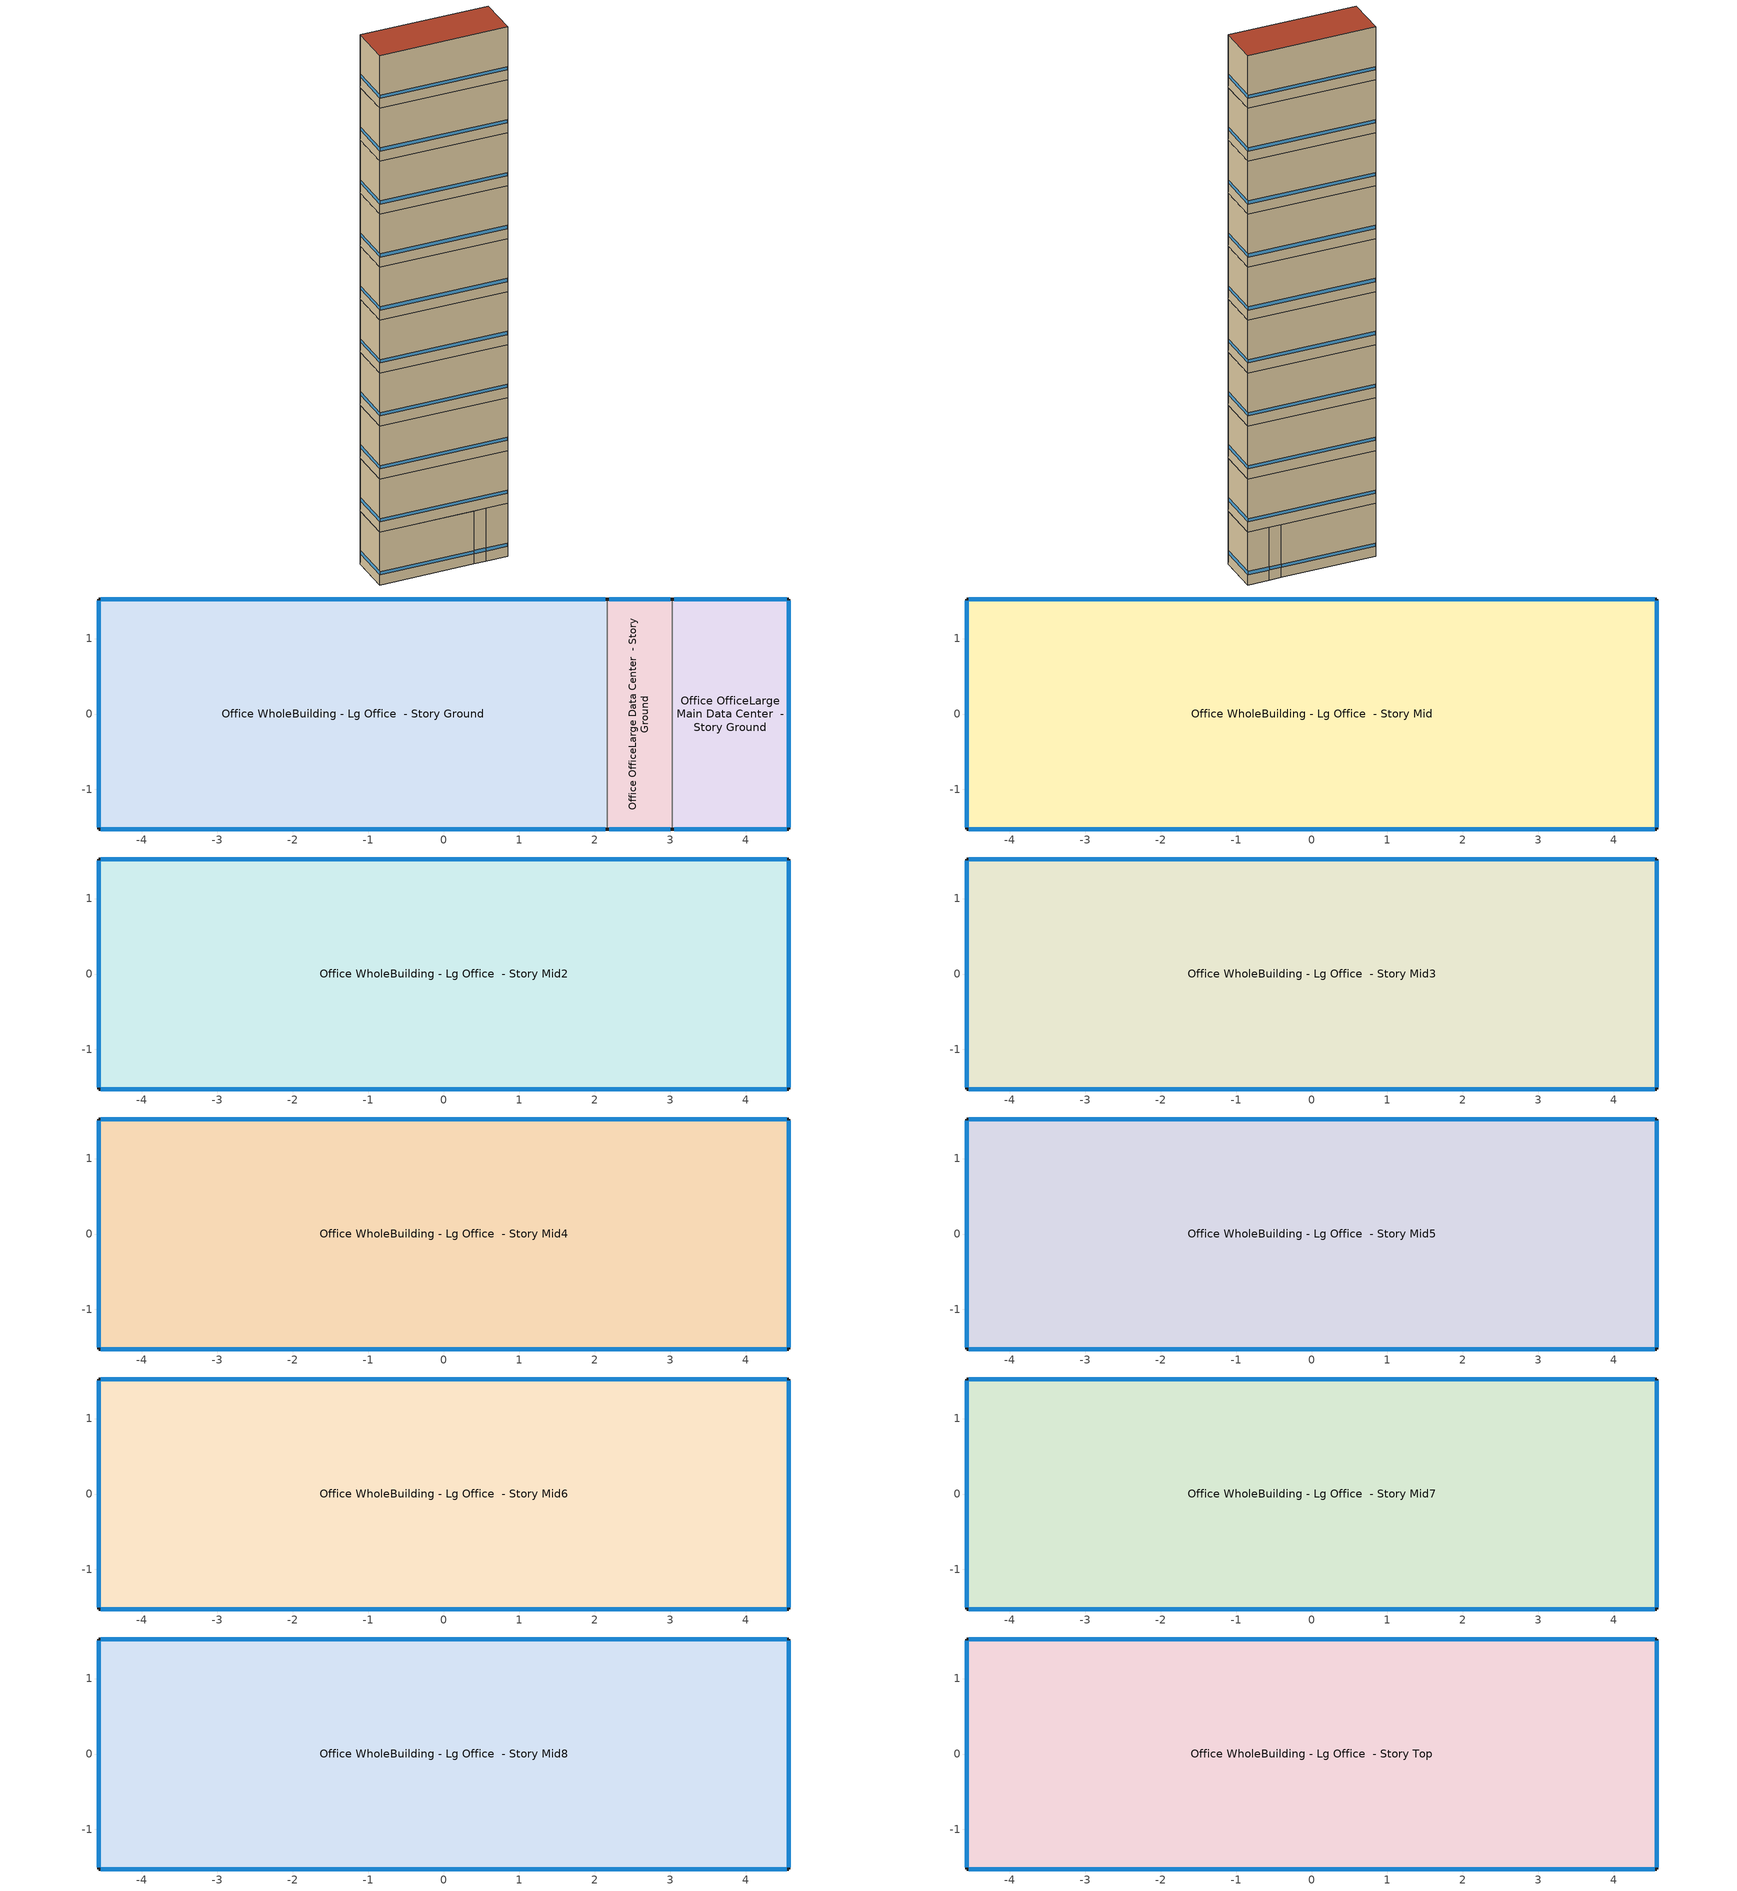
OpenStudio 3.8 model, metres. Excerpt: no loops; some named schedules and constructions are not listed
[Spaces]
Office WholeBuilding - Lg Office  - Story Ground
 floor ground (Foundation F 126 Perim 1653 Area 2054): -4.57,-1.52 -4.57,1.52 2.17,1.52 2.17,-1.52 z0
 wall outside: 2.17,1.52 -4.57,1.52 -4.57,-1.52 2.17,-1.52 z0:3.96
 wall to Office OfficeLarge Data Center  - Story Ground: 2.17,-1.52 2.17,1.52 z0:3.96
 window (Window U-0.91 SHGC 0.68): 2.14,1.52 -4.55,1.52 / -4.55,-1.52 2.14,-1.52 / -4.57,1.5 -4.57,-1.5 z0.76:1
 ceiling adiabatic (Typical Interior Ceiling): 2.17,-1.52 2.17,1.52 -4.57,1.52 -4.57,-1.52 z3.96
Office OfficeLarge Data Center  - Story Ground
 floor ground (Foundation F 126 Perim 172 Area 262): 2.17,-1.52 2.17,1.52 3.03,1.52 3.03,-1.52 z0
 wall outside: 3.03,1.52 2.17,1.52 / 2.17,-1.52 3.03,-1.52 z0:3.96
 wall to Office OfficeLarge Main Data Center  - Story Ground: 3.03,-1.52 3.03,1.52 z0:3.96
 window (Window U-0.91 SHGC 0.68): 3,1.52 2.19,1.52 / 2.19,-1.52 3,-1.52 z0.76:1.01
 ceiling adiabatic (Typical Interior Ceiling): 3.03,-1.52 3.03,1.52 2.17,1.52 2.17,-1.52 z3.96
Office OfficeLarge Main Data Center  - Story Ground
 floor ground (Foundation F 126 Perim 614 Area 471): 3.03,-1.52 3.03,1.52 4.57,1.52 4.57,-1.52 z0
 wall outside: 3.03,-1.52 4.57,-1.52 4.57,1.52 3.03,1.52 z0:3.96
 window (Window U-0.91 SHGC 0.68): 4.55,1.52 3.05,1.52 / 3.05,-1.52 4.55,-1.52 z0.76:1.01; 4.57,-1.5 4.57,1.5 z0.76:1
 ceiling adiabatic (Typical Interior Ceiling): 4.57,-1.52 4.57,1.52 3.03,1.52 3.03,-1.52 z3.96
Office WholeBuilding - Lg Office  - Story Mid
 floor adiabatic (Typical Interior Floor): -4.57,-1.52 -4.57,1.52 4.57,1.52 4.57,-1.52 z3.96
 wall outside: -4.57,1.52 -4.57,-1.52 4.57,-1.52 4.57,1.52 -4.57,1.52 z3.96:7.92
 window (Window U-0.91 SHGC 0.68): -4.57,1.5 -4.57,-1.5 / 4.57,-1.5 4.57,1.5 z4.72:4.97; 4.55,1.52 -4.55,1.52 / -4.55,-1.52 4.55,-1.52 z4.72:4.96
 ceiling adiabatic (Typical Interior Ceiling): 4.57,-1.52 4.57,1.52 -4.57,1.52 -4.57,-1.52 z7.92
Office WholeBuilding - Lg Office  - Story Mid2
 floor adiabatic (Typical Interior Floor): -4.57,-1.52 -4.57,1.52 4.57,1.52 4.57,-1.52 z7.92
 wall outside: -4.57,1.52 -4.57,-1.52 4.57,-1.52 4.57,1.52 -4.57,1.52 z7.92:11.89
 window (Window U-0.91 SHGC 0.68): -4.57,1.5 -4.57,-1.5 / 4.55,1.52 -4.55,1.52 / -4.55,-1.52 4.55,-1.52 / 4.57,-1.5 4.57,1.5 z8.69:8.93
 ceiling adiabatic (Typical Interior Ceiling): 4.57,-1.52 4.57,1.52 -4.57,1.52 -4.57,-1.52 z11.89
Office WholeBuilding - Lg Office  - Story Mid3
 floor adiabatic (Typical Interior Floor): -4.57,-1.52 -4.57,1.52 4.57,1.52 4.57,-1.52 z11.89
 wall outside: -4.57,1.52 -4.57,-1.52 4.57,-1.52 4.57,1.52 -4.57,1.52 z11.89:15.85
 window (Window U-0.91 SHGC 0.68): -4.57,1.5 -4.57,-1.5 / 4.55,1.52 -4.55,1.52 / -4.55,-1.52 4.55,-1.52 / 4.57,-1.5 4.57,1.5 z12.65:12.89
 ceiling adiabatic (Typical Interior Ceiling): 4.57,-1.52 4.57,1.52 -4.57,1.52 -4.57,-1.52 z15.85
Office WholeBuilding - Lg Office  - Story Mid4
 floor adiabatic (Typical Interior Floor): -4.57,-1.52 -4.57,1.52 4.57,1.52 4.57,-1.52 z15.85
 wall outside: -4.57,1.52 -4.57,-1.52 4.57,-1.52 4.57,1.52 -4.57,1.52 z15.85:19.81
 window (Window U-0.91 SHGC 0.68): -4.57,1.5 -4.57,-1.5 / 4.55,1.52 -4.55,1.52 / -4.55,-1.52 4.55,-1.52 / 4.57,-1.5 4.57,1.5 z16.61:16.85
 ceiling adiabatic (Typical Interior Ceiling): 4.57,-1.52 4.57,1.52 -4.57,1.52 -4.57,-1.52 z19.81
Office WholeBuilding - Lg Office  - Story Mid5
 floor adiabatic (Typical Interior Floor): -4.57,-1.52 -4.57,1.52 4.57,1.52 4.57,-1.52 z19.81
 wall outside: -4.57,1.52 -4.57,-1.52 4.57,-1.52 4.57,1.52 -4.57,1.52 z19.81:23.77
 window (Window U-0.91 SHGC 0.68): -4.57,1.5 -4.57,-1.5 / 4.57,-1.5 4.57,1.5 z20.57:20.82; 4.55,1.52 -4.55,1.52 / -4.55,-1.52 4.55,-1.52 z20.57:20.81
 ceiling adiabatic (Typical Interior Ceiling): 4.57,-1.52 4.57,1.52 -4.57,1.52 -4.57,-1.52 z23.77
Office WholeBuilding - Lg Office  - Story Mid6
 floor adiabatic (Typical Interior Floor): -4.57,-1.52 -4.57,1.52 4.57,1.52 4.57,-1.52 z23.77
 wall outside: -4.57,1.52 -4.57,-1.52 4.57,-1.52 4.57,1.52 -4.57,1.52 z23.77:27.74
 window (Window U-0.91 SHGC 0.68): -4.57,1.5 -4.57,-1.5 / 4.55,1.52 -4.55,1.52 / -4.55,-1.52 4.55,-1.52 / 4.57,-1.5 4.57,1.5 z24.54:24.78
 ceiling adiabatic (Typical Interior Ceiling): 4.57,-1.52 4.57,1.52 -4.57,1.52 -4.57,-1.52 z27.74
Office WholeBuilding - Lg Office  - Story Mid7
 floor adiabatic (Typical Interior Floor): -4.57,-1.52 -4.57,1.52 4.57,1.52 4.57,-1.52 z27.74
 wall outside: -4.57,1.52 -4.57,-1.52 4.57,-1.52 4.57,1.52 -4.57,1.52 z27.74:31.7
 window (Window U-0.91 SHGC 0.68): -4.57,1.5 -4.57,-1.5 / 4.55,1.52 -4.55,1.52 / -4.55,-1.52 4.55,-1.52 / 4.57,-1.5 4.57,1.5 z28.5:28.74
 ceiling adiabatic (Typical Interior Ceiling): 4.57,-1.52 4.57,1.52 -4.57,1.52 -4.57,-1.52 z31.7
Office WholeBuilding - Lg Office  - Story Mid8
 floor adiabatic (Typical Interior Floor): -4.57,-1.52 -4.57,1.52 4.57,1.52 4.57,-1.52 z31.7
 wall outside: -4.57,1.52 -4.57,-1.52 4.57,-1.52 4.57,1.52 -4.57,1.52 z31.7:35.66
 window (Window U-0.91 SHGC 0.68): -4.57,1.5 -4.57,-1.5 / 4.55,1.52 -4.55,1.52 / -4.55,-1.52 4.55,-1.52 / 4.57,-1.5 4.57,1.5 z32.46:32.7
 ceiling adiabatic (Typical Interior Ceiling): 4.57,-1.52 4.57,1.52 -4.57,1.52 -4.57,-1.52 z35.66
Office WholeBuilding - Lg Office  - Story Top
 floor adiabatic (Typical Interior Floor): -4.57,-1.52 -4.57,1.52 4.57,1.52 4.57,-1.52 z35.66
 wall outside: -4.57,1.52 -4.57,-1.52 4.57,-1.52 4.57,1.52 -4.57,1.52 z35.66:39.62
 window (Window U-0.91 SHGC 0.68): -4.57,1.5 -4.57,-1.5 / 4.57,-1.5 4.57,1.5 z36.42:36.67; 4.55,1.52 -4.55,1.52 / -4.55,-1.52 4.55,-1.52 z36.42:36.66
 roof outside: 4.57,-1.52 4.57,1.52 -4.57,1.52 -4.57,-1.52 z39.62
[Schedule:Day]
OfficeLarge BLDG_LIGHT_SCH Default: Average, 7, 15, 0.05, 24, 0, 0.05
OfficeLarge BLDG_LIGHT_SCH Sat Day: Average, 0, 15, 0, 0, 30, 0.0005715, 0, 45, 0.001143, 1, 0, 0.0017145, 1, 15, 0.002286, 1, 30, 0.0028575, 1, 45, 0.003429, 2, 0, 0.0040005, 2, 15, 0.004572, 4, 15, 0.004572, 4, 30, 0.010929, 4, 45, 0.017286, 5, 0, 0.023643, 5, 15, 0.03, 5, 30, 0.036357, 5, 45, 0.042714, 6, 0, 0.049071, 6, 15, 0.055428, 6, 30, 0.083142, 6, 45, 0.110856, 7, 0, 0.13857, 7, 15, 0.166284, 7, 30, 0.193998, 7, 45, 0.221712, 8, 0, 0.249426, 8, 15, 0.27714, 12, 45, 0.27714, 13, 0, 0.271597, 13, 15, 0.266054, 13, 30, 0.260512, 13, 45, 0.254969, 14, 0, 0.249426, 14, 15, 0.243883, 14, 30, 0.23834, 14, 45, 0.232798, 15, 0, 0.227255, 15, 15, 0.221712, 15, 30, 0.216169, 15, 45, 0.210626, 16, 0, 0.205084, 16, 15, 0.199541, 16, 30, 0.193998, 16, 45, 0.188455, 17, 0, 0.182912, 17, 15, 0.17737, 17, 30, 0.171827, 17, 45, 0.166284, 18, 0, 0.160741, 18, 15, 0.155198, 18, 30, 0.149656, 18, 45, 0.144113, 19, 0, 0.13857, 19, 15, 0.133027, 19, 30, 0.127484, 19, 45, 0.121942, 20, 0, 0.116399, 20, 15, 0.110856, 22, 15, 0.110856, 22, 30, 0.096999, 22, 45, 0.083142, 23, 0, 0.069285, 23, 15, 0.055428, 23, 30, 0.041571, 23, 45, 0.027714, 24, 0, 0.013857
OfficeLarge BLDG_LIGHT_SCH Summer Design Day; OfficeLarge ALWAYS_ON Winter Design Day; OfficeLarge ALWAYS_ON Summer Design Day; Clothing Schedule Default Winter Clothes; Office BLDG_LIGHT_EndUseData Summer Design Day; Office BLDG_EQUIP_EndUseData Summer Design Day; Large Office Infil Quarter On Sun Day; Office BLDG_LIGHT_EndUseData Summer Design Day 1; OfficeLarge BLDG_LIGHT_SCH Summer Design Day 1; Office BLDG_EQUIP_EndUseData Summer Design Day 1; OfficeLarge ALWAYS_ON Summer Design Day 1; OfficeLarge ALWAYS_ON Winter Design Day 1: 24, 0, 1
OfficeLarge BLDG_LIGHT_SCH Wkdy Day: Average, 0, 15, 0.00201706, 0, 30, 0.00302559, 0, 45, 0.00403412, 5, 15, 0.00403412, 5, 30, 0.0172694, 5, 45, 0.0305047, 6, 0, 0.04374, 6, 15, 0.0569753, 6, 30, 0.0549582, 6, 45, 0.0529412, 7, 0, 0.0509241, 7, 15, 0.0489071, 7, 30, 0.0978141, 7, 45, 0.146721, 8, 0, 0.195628, 8, 15, 0.244535, 8, 30, 0.391256, 8, 45, 0.537978, 9, 0, 0.684699, 9, 15, 0.83142, 17, 0, 0.83142, 17, 15, 0.701001, 17, 30, 0.570582, 17, 45, 0.440164, 18, 0, 0.391256, 18, 15, 0.342349, 18, 30, 0.293442, 18, 45, 0.244535, 19, 15, 0.244535, 19, 30, 0.232309, 19, 45, 0.220082, 20, 0, 0.207855, 20, 15, 0.195628, 20, 30, 0.183401, 20, 45, 0.171175, 21, 0, 0.158948, 21, 15, 0.146721, 21, 45, 0.146721, 22, 0, 0.122268, 22, 15, 0.0978141, 22, 30, 0.0733606, 22, 45, 0.0489071, 23, 0, 0.0366803, 23, 15, 0.0244535, 23, 30, 0.0122268, 23, 45, 0, 24, 0, 0.00100853
OfficeLarge BLDG_LIGHT_SCH Winter Design Day; Work Efficiency Schedule Default; Large Office Bldg Occ Winter Design Day; Office BLDG_LIGHT_EndUseData Winter Design Day; Office BLDG_EQUIP_EndUseData Winter Design Day; Office BLDG_LIGHT_EndUseData Winter Design Day 1; OfficeLarge BLDG_LIGHT_SCH Winter Design Day 1; Office BLDG_EQUIP_EndUseData Winter Design Day 1: 24, 0, 0
OfficeLarge ALWAYS_ON Default; autogen OfficeLarge ALWAYS_ON 0_day_sch; autogen OfficeLarge ALWAYS_ON 1_day_sch: Average, 24, 0, 1
Clothing Schedule Summer Clothes: 24, 0, 0.5
Air Velocity Schedule Default: 24, 0, 0.2
Large Office Bldg Occ Default: Average, 0, 15, 0.025, 0, 30, 0.01875, 0, 45, 0.0125, 1, 0, 0.00625, 1, 15, 0, 6, 15, 0, 6, 30, 0.025, 6, 45, 0.05, 7, 0, 0.075, 7, 15, 0.1, 7, 30, 0.125, 7, 45, 0.15, 8, 0, 0.175, 8, 15, 0.2, 8, 30, 0.3875, 8, 45, 0.575, 9, 0, 0.7625, 9, 15, 0.95, 12, 0, 0.95, 12, 15, 0.8375, 12, 30, 0.725, 12, 45, 0.6125, 13, 0, 0.5, 13, 15, 0.6125, 13, 30, 0.725, 13, 45, 0.8375, 14, 0, 0.95, 17, 0, 0.95, 17, 15, 0.866667, 17, 30, 0.783333, 17, 45, 0.7, 18, 0, 0.625, 18, 15, 0.55, 18, 30, 0.475, 18, 45, 0.4, 19, 15, 0.4, 19, 30, 0.3625, 19, 45, 0.325, 20, 0, 0.2875, 20, 15, 0.25, 20, 30, 0.2125, 20, 45, 0.175, 21, 0, 0.1375, 21, 15, 0.1, 21, 30, 0.09375, 21, 45, 0.0875, 22, 0, 0.08125, 22, 15, 0.075, 22, 30, 0.06875, 22, 45, 0.0625, 23, 0, 0.05625, 23, 15, 0.05, 23, 30, 0.04375, 23, 45, 0.0375, 24, 0, 0.03125
Large Office Bldg Occ Sat Day: Average, 0, 15, 0.0166667, 0, 30, 0.00833333, 0, 45, 0, 4, 15, 0, 4, 30, 0.0125, 4, 45, 0.025, 5, 0, 0.0375, 5, 15, 0.05, 5, 30, 0.0625, 5, 45, 0.075, 6, 0, 0.0875, 6, 15, 0.1, 6, 30, 0.15, 6, 45, 0.2, 7, 0, 0.25, 7, 15, 0.3, 7, 30, 0.35, 7, 45, 0.4, 8, 0, 0.45, 8, 15, 0.5, 15, 15, 0.5, 15, 30, 0.484615, 15, 45, 0.469231, 16, 0, 0.453846, 16, 15, 0.438462, 16, 30, 0.423077, 16, 45, 0.407692, 17, 0, 0.392308, 17, 15, 0.376923, 17, 30, 0.361538, 17, 45, 0.346154, 18, 0, 0.330769, 18, 15, 0.315385, 18, 30, 0.3, 18, 45, 0.284615, 19, 0, 0.269231, 19, 15, 0.253846, 19, 30, 0.238462, 19, 45, 0.223077, 20, 0, 0.207692, 20, 15, 0.192308, 20, 30, 0.176923, 20, 45, 0.161538, 21, 0, 0.146154, 21, 15, 0.130769, 21, 30, 0.115385, 21, 45, 0.1, 22, 0, 0.0916667, 22, 15, 0.0833333, 22, 30, 0.075, 22, 45, 0.0666667, 23, 0, 0.0583333, 23, 15, 0.05, 23, 30, 0.0416667, 23, 45, 0.0333333, 24, 0, 0.025
Large Office Bldg Occ Summer Design Day: 6, 0, 0, 22, 0, 1, 24, 0, 0.05
Large Office Bldg Occ WntrDsn|Sun Day; 12 space(s) Occ Sch Sunday 1: Average, 7, 15, 0, 24, 0, 0
Large Office Activity Default; autogen Large Office Activity 0_day_sch; autogen Large Office Activity 1_day_sch: Average, 24, 0, 120
Large Office Activity Winter Design Day; Large Office Activity Summer Design Day: 24, 0, 120
Office BLDG_LIGHT_EndUseData Default: Average, 0, 15, 0.0516415, 0, 30, 0.0504877, 0, 45, 0.049334, 1, 0, 0.0454997, 1, 15, 0.0416655, 1, 30, 0.0378312, 1, 45, 0.033997, 2, 0, 0.034449, 2, 15, 0.034901, 2, 30, 0.035353, 2, 45, 0.035805, 3, 0, 0.036257, 3, 15, 0.036709, 3, 30, 0.0401453, 3, 45, 0.0435815, 4, 0, 0.0470177, 4, 15, 0.050454, 4, 30, 0.0476587, 4, 45, 0.0448635, 5, 0, 0.0420683, 5, 15, 0.039273, 5, 30, 0.0396248, 5, 45, 0.0399765, 6, 0, 0.0403283, 6, 15, 0.04068, 6, 30, 0.0519527, 6, 45, 0.0632255, 7, 0, 0.0744983, 7, 15, 0.085771, 7, 30, 0.111016, 7, 45, 0.136262, 8, 0, 0.161507, 8, 15, 0.186752, 8, 30, 0.275585, 8, 45, 0.364419, 9, 0, 0.453253, 9, 15, 0.542086, 9, 30, 0.599833, 9, 45, 0.657579, 10, 0, 0.715326, 10, 15, 0.773073, 10, 30, 0.790609, 10, 45, 0.808144, 11, 0, 0.82568, 11, 15, 0.843215, 11, 30, 0.845477, 11, 45, 0.847738, 12, 0, 0.85, 12, 15, 0.841985, 12, 30, 0.83397, 12, 45, 0.825954, 13, 0, 0.817939, 13, 15, 0.805464, 13, 30, 0.792989, 13, 45, 0.780514, 14, 0, 0.768039, 14, 15, 0.774076, 14, 30, 0.780114, 14, 45, 0.786151, 15, 0, 0.792188, 15, 15, 0.785442, 15, 30, 0.778695, 15, 45, 0.771949, 16, 0, 0.765202, 16, 15, 0.735588, 16, 30, 0.705974, 16, 45, 0.67636, 17, 0, 0.646746, 17, 15, 0.531125, 17, 30, 0.415505, 17, 45, 0.299884, 18, 0, 0.258758, 18, 15, 0.217632, 18, 30, 0.176505, 18, 45, 0.135379, 19, 0, 0.124392, 19, 15, 0.113405, 19, 30, 0.102417, 19, 45, 0.09143, 20, 0, 0.090147, 20, 15, 0.088864, 20, 30, 0.087581, 20, 45, 0.086298, 21, 0, 0.0865627, 21, 15, 0.0868275, 21, 30, 0.0870922, 21, 45, 0.087357, 22, 0, 0.0872172, 22, 15, 0.0870775, 22, 30, 0.0869377, 22, 45, 0.086798, 23, 0, 0.0785857, 23, 15, 0.0703735, 23, 30, 0.0621613, 23, 45, 0.053949, 24, 0, 0.0527953
Office BLDG_LIGHT_EndUseData Sat Day: Average, 0, 15, 0.0420502, 0, 30, 0.0424747, 0, 45, 0.0428992, 1, 0, 0.0425144, 1, 15, 0.0421295, 1, 30, 0.0417446, 1, 45, 0.0413597, 2, 0, 0.0413174, 2, 15, 0.041275, 2, 30, 0.0412327, 2, 45, 0.00365161, 3, 0, 0.0027387, 3, 15, 0.0018258, 3, 30, 0.000912902, 3, 45, 0, 4, 0, 0.00028933, 4, 15, 0.00057866, 4, 30, 0.00086799, 4, 45, 0.00115732, 5, 0, 0.00503538, 5, 15, 0.00891344, 5, 30, 0.0127915, 5, 45, 0.0166696, 6, 0, 0.0142132, 6, 15, 0.0117569, 6, 30, 0.00930061, 6, 45, 0.00684429, 7, 0, 0.0102401, 7, 15, 0.013636, 7, 30, 0.0170318, 7, 45, 0.0204277, 8, 0, 0.0276939, 8, 15, 0.0349602, 8, 30, 0.0422264, 8, 45, 0.0494926, 9, 0, 0.0517269, 9, 15, 0.0539611, 9, 30, 0.0561953, 9, 45, 0.0584295, 10, 0, 0.0606637, 10, 15, 0.0628979, 10, 30, 0.0651321, 10, 45, 0.0673663, 11, 0, 0.0696005, 11, 15, 0.0718348, 11, 30, 0.074069, 11, 45, 0.0763032, 12, 0, 0.0785374, 12, 15, 0.0807716, 12, 30, 0.0830058, 12, 45, 0.08524, 13, 0, 0.0874742, 13, 15, 0.0897084, 13, 30, 0.00473095, 13, 45, 0.004738, 14, 0, 0.00474506, 14, 15, 0.00475211, 14, 30, 0.00475917, 14, 45, 0.00476622, 15, 0, 0.00477328, 15, 15, 0.0897084, 15, 30, 0.0891653, 15, 45, 0.0886221, 16, 0, 0.0880789, 16, 15, 0.0875358, 16, 30, 0.0869926, 16, 45, 0.0864494, 17, 0, 0.0859063, 17, 15, 0.0853631, 17, 30, 0.0848199, 17, 45, 0.0842768, 18, 0, 0.0837336, 18, 15, 0.0831904, 18, 30, 0.0826472, 18, 45, 0.0821041, 19, 0, 0.0815609, 19, 15, 0.0810177, 19, 30, 0.0804746, 19, 45, 0.0799314, 20, 0, 0.0733799, 20, 15, 0.0668284, 20, 30, 0.0602769, 20, 45, 0.0537254, 21, 0, 0.0525858, 21, 15, 0.0514462, 21, 30, 0.0503066, 21, 45, 0.049167, 22, 0, 0.049106, 22, 15, 0.0490449, 22, 30, 0.0489839, 22, 45, 0.0489228, 23, 0, 0.0469924, 23, 15, 0.045062, 23, 30, 0.0431316, 23, 45, 0.0412012, 24, 0, 0.0411903
Office BLDG_LIGHT_EndUseData Sun Day: Average, 0, 15, 6.93889e-18, 0, 30, 0.000118048, 0, 45, 0.0294361, 1, 0, 0.0329312, 1, 15, 0.0364263, 1, 30, 0.0399213, 1, 45, 0.0434164, 2, 0, 0.0480522, 2, 15, 0.0526881, 2, 30, 0.0573239, 2, 45, 0.0619597, 3, 0, 0.0622266, 3, 15, 0.0624935, 3, 30, 0.0627604, 3, 45, 0.0630273, 4, 0, 0.0631356, 4, 15, 0.0632439, 4, 30, 0.0633522, 4, 45, 0.0634605, 5, 0, 0.0634663, 5, 15, 0.063472, 5, 30, 0.0634778, 5, 45, 0.0634835, 6, 0, 0.0488444, 6, 15, 0.0342053, 6, 30, 0.0195662, 6, 45, 0.00492707, 7, 0, 0.00504912, 7, 15, 0.00517118, 7, 30, 0.00529324, 7, 45, 0.0054153, 8, 0, 0.00429643, 8, 15, 0.00317755, 8, 30, 0.00205867, 8, 45, 0.000939798, 9, 0, 0.00113702, 9, 15, 0.00133424, 9, 30, 0.00153147, 9, 45, 0.00172869, 10, 0, 0.0018773, 10, 15, 0.00202591, 10, 30, 0.00217453, 10, 45, 0.00232314, 11, 0, 0.00507606, 11, 15, 0.00519411, 11, 30, 0.00531215, 11, 45, 0.0054302, 12, 0, 0.00554825, 12, 15, 0.0056663, 12, 30, 0.00578435, 12, 45, 0.00590239, 13, 0, 0.00602044, 13, 15, 0.00613849, 13, 30, 0.00625654, 13, 45, 0.00637459, 14, 0, 0.00649263, 14, 15, 0.00661068, 14, 30, 0.00672873, 14, 45, 0.00684678, 15, 0, 0.00696482, 15, 15, 0.00708287, 15, 30, 0.00720092, 15, 45, 0.00731897, 16, 0, 0.00743702, 16, 15, 0.00755506, 16, 30, 0.00767311, 16, 45, 0.00779116, 17, 0, 0.00790921, 17, 15, 0.00802726, 17, 30, 0.0081453, 17, 45, 0.00826335, 18, 0, 0.022204, 18, 15, 0.0361447, 18, 30, 0.0500854, 18, 45, 0.0640261, 19, 0, 0.0634509, 19, 15, 0.0628757, 19, 30, 0.0623005, 19, 45, 0.0617253, 20, 0, 0.0617362, 20, 15, 0.0617471, 20, 30, 0.061758, 20, 45, 0.0617689, 21, 0, 0.0622666, 21, 15, 0.0627642, 21, 30, 0.0632619, 21, 45, 0.0637596, 22, 0, 0.0617863, 22, 15, 0.059813, 22, 30, 0.0578397, 22, 45, 0.0558665, 23, 0, 0.057674, 23, 15, 0.0594816, 23, 30, 0.0612891, 23, 45, 0.0630967, 24, 0, 0.0546815
Office BLDG_EQUIP_EndUseData Default: Average, 0, 15, 0.579345, 0, 30, 0.559523, 0, 45, 0.5397, 1, 0, 0.549925, 1, 15, 0.56015, 1, 30, 0.570375, 1, 45, 0.5806, 2, 0, 0.580533, 2, 15, 0.580467, 2, 30, 0.5804, 2, 45, 0.580333, 3, 0, 0.580267, 3, 15, 0.5802, 3, 30, 0.575925, 3, 45, 0.57165, 4, 0, 0.567375, 4, 15, 0.5631, 4, 30, 0.559075, 4, 45, 0.55505, 5, 0, 0.551025, 5, 15, 0.547, 5, 30, 0.544575, 5, 45, 0.54215, 6, 0, 0.539725, 6, 15, 0.5373, 6, 30, 0.537625, 6, 45, 0.53795, 7, 0, 0.538275, 7, 15, 0.5386, 7, 30, 0.55345, 7, 45, 0.5683, 8, 0, 0.58315, 8, 15, 0.598, 8, 30, 0.6198, 8, 45, 0.6416, 9, 0, 0.6634, 9, 15, 0.6852, 9, 30, 0.7091, 9, 45, 0.733, 10, 0, 0.7569, 10, 15, 0.7808, 10, 30, 0.80195, 10, 45, 0.8231, 11, 0, 0.84425, 11, 15, 0.8654, 11, 30, 0.8725, 11, 45, 0.8796, 12, 0, 0.8867, 12, 15, 0.8855, 12, 30, 0.8843, 12, 45, 0.8831, 13, 0, 0.8819, 13, 15, 0.8666, 13, 30, 0.8513, 13, 45, 0.836, 14, 0, 0.8207, 14, 15, 0.8107, 14, 30, 0.8007, 14, 45, 0.7907, 15, 0, 0.7807, 15, 15, 0.76935, 15, 30, 0.758, 15, 45, 0.74665, 16, 0, 0.7353, 16, 15, 0.719025, 16, 30, 0.70275, 16, 45, 0.686475, 17, 0, 0.6702, 17, 15, 0.6484, 17, 30, 0.6266, 17, 45, 0.6048, 18, 0, 0.5951, 18, 15, 0.5854, 18, 30, 0.5757, 18, 45, 0.566, 19, 0, 0.568025, 19, 15, 0.57005, 19, 30, 0.572075, 19, 45, 0.5741, 20, 0, 0.58375, 20, 15, 0.5934, 20, 30, 0.60305, 20, 45, 0.6127, 21, 0, 0.6241, 21, 15, 0.6355, 21, 30, 0.6469, 21, 45, 0.6583, 22, 0, 0.662075, 22, 15, 0.66585, 22, 30, 0.669625, 22, 45, 0.6734, 23, 0, 0.659798, 23, 15, 0.646195, 23, 30, 0.632593, 23, 45, 0.61899, 24, 0, 0.599167
Office BLDG_EQUIP_EndUseData Sat Day: Average, 0, 15, 0.542389, 0, 30, 0.545107, 0, 45, 0.547826, 1, 0, 0.565375, 1, 15, 0.563453, 1, 30, 0.561531, 1, 45, 0.559609, 2, 0, 0.558983, 2, 15, 0.558358, 2, 30, 0.557732, 2, 45, 0.557106, 3, 0, 0.557038, 3, 15, 0.55697, 3, 30, 0.556902, 3, 45, 0.556834, 4, 0, 0.556708, 4, 15, 0.556583, 4, 30, 0.556458, 4, 45, 0.556333, 5, 0, 0.555912, 5, 15, 0.555491, 5, 30, 0.555071, 5, 45, 0.55465, 6, 0, 0.553535, 6, 15, 0.552421, 6, 30, 0.551306, 6, 45, 0.550191, 7, 0, 0.545892, 7, 15, 0.541593, 7, 30, 0.537294, 7, 45, 0.532995, 8, 0, 0.528161, 8, 15, 0.523327, 8, 30, 0.518494, 8, 45, 0.51366, 9, 0, 0.513392, 9, 15, 0.513124, 9, 30, 0.512856, 9, 45, 0.512588, 10, 0, 0.51232, 10, 15, 0.512052, 10, 30, 0.511784, 10, 45, 0.511517, 11, 0, 0.511249, 11, 15, 0.510981, 11, 30, 0.510713, 11, 45, 0.510445, 12, 0, 0.510177, 12, 15, 0.509909, 12, 30, 0.509641, 12, 45, 0.509373, 13, 0, 0.509105, 13, 15, 0.508838, 13, 30, 0.509816, 13, 45, 0.510794, 14, 0, 0.511772, 14, 15, 0.51275, 14, 30, 0.514251, 14, 45, 0.515753, 15, 0, 0.517254, 15, 15, 0.518755, 15, 30, 0.519023, 15, 45, 0.519291, 16, 0, 0.519559, 16, 15, 0.519827, 16, 30, 0.520095, 16, 45, 0.520363, 17, 0, 0.520631, 17, 15, 0.520898, 17, 30, 0.521166, 17, 45, 0.521434, 18, 0, 0.521702, 18, 15, 0.52197, 18, 30, 0.522238, 18, 45, 0.522506, 19, 0, 0.522774, 19, 15, 0.523042, 19, 30, 0.52331, 19, 45, 0.523578, 20, 0, 0.525955, 20, 15, 0.528332, 20, 30, 0.530709, 20, 45, 0.533086, 21, 0, 0.533131, 21, 15, 0.533177, 21, 30, 0.533222, 21, 45, 0.533268, 22, 0, 0.532927, 22, 15, 0.532585, 22, 30, 0.532244, 22, 45, 0.531903, 23, 0, 0.533165, 23, 15, 0.534428, 23, 30, 0.53569, 23, 45, 0.536953, 24, 0, 0.551568
Office BLDG_EQUIP_EndUseData Sun Day: Average, 0, 15, 0.577028, 0, 30, 0.576992, 0, 45, 0.582019, 1, 0, 0.584353, 1, 15, 0.586687, 1, 30, 0.58902, 1, 45, 0.591354, 2, 0, 0.595365, 2, 15, 0.599375, 2, 30, 0.603386, 2, 45, 0.607396, 3, 0, 0.611828, 3, 15, 0.616259, 3, 30, 0.620691, 3, 45, 0.625123, 4, 0, 0.628417, 4, 15, 0.631711, 4, 30, 0.635006, 4, 45, 0.6383, 5, 0, 0.638233, 5, 15, 0.638165, 5, 30, 0.638098, 5, 45, 0.63803, 6, 0, 0.63179, 6, 15, 0.625549, 6, 30, 0.619309, 6, 45, 0.613068, 7, 0, 0.614102, 7, 15, 0.615136, 7, 30, 0.616169, 7, 45, 0.617203, 8, 0, 0.615282, 8, 15, 0.613361, 8, 30, 0.61144, 8, 45, 0.609519, 9, 0, 0.610058, 9, 15, 0.610598, 9, 30, 0.611137, 9, 45, 0.611676, 10, 0, 0.612906, 10, 15, 0.614136, 10, 30, 0.615366, 10, 45, 0.616596, 11, 0, 0.575457, 11, 15, 0.57542, 11, 30, 0.575384, 11, 45, 0.575347, 12, 0, 0.575311, 12, 15, 0.575274, 12, 30, 0.575238, 12, 45, 0.575201, 13, 0, 0.575164, 13, 15, 0.575128, 13, 30, 0.575091, 13, 45, 0.575055, 14, 0, 0.575018, 14, 15, 0.574982, 14, 30, 0.574945, 14, 45, 0.574909, 15, 0, 0.574872, 15, 15, 0.574835, 15, 30, 0.574799, 15, 45, 0.574762, 16, 0, 0.574726, 16, 15, 0.574689, 16, 30, 0.574653, 16, 45, 0.574616, 17, 0, 0.57458, 17, 15, 0.574543, 17, 30, 0.574507, 17, 45, 0.57447, 18, 0, 0.574748, 18, 15, 0.575026, 18, 30, 0.575304, 18, 45, 0.575582, 19, 0, 0.577444, 19, 15, 0.579306, 19, 30, 0.581168, 19, 45, 0.58303, 20, 0, 0.582685, 20, 15, 0.582339, 20, 30, 0.581994, 20, 45, 0.581648, 21, 0, 0.581851, 21, 15, 0.582053, 21, 30, 0.582255, 21, 45, 0.582457, 22, 0, 0.58137, 22, 15, 0.580283, 22, 30, 0.579197, 22, 45, 0.57811, 23, 0, 0.578009, 23, 15, 0.577908, 23, 30, 0.577806, 23, 45, 0.577705, 24, 0, 0.578784
Large Office Infil Quarter On Default; Large Office Infil Quarter On Summer Design Day: 6, 0, 1, 22, 0, 0.25, 24, 0, 1
Large Office Infil Quarter On Winter Design Day; Large Office Infil Quarter On WntrDsn|Sat Day: 6, 0, 1, 18, 0, 0.25, 24, 0, 1
12 space(s) Occ Sch Saturday 1: Average, 3, 45, 0, 4, 0, 0.000323755, 4, 15, 0.00064751, 4, 30, 0.000971266, 4, 45, 0.00129502, 5, 0, 0.000971266, 5, 15, 0.00064751, 5, 30, 0.000323755, 5, 45, 0, 6, 0, 0.00129502, 6, 15, 0.00259004, 6, 30, 0.00388506, 6, 45, 0.00518008, 7, 0, 0.00388506, 7, 15, 0.00259004, 7, 30, 0.00129502, 7, 45, 0, 15, 15, 0, 15, 30, 0.000287782, 15, 45, 0.000575565, 16, 0, 0.000863347, 16, 15, 0.00115113, 16, 30, 0.00143891, 16, 45, 0.00172669, 17, 0, 0.00201448, 17, 15, 0.00230226, 17, 30, 0.00259004, 17, 45, 0.00287782, 18, 0, 0.00316561, 18, 15, 0.00345339, 18, 30, 0.00374117, 18, 45, 0.00402895, 19, 0, 0.00431674, 19, 15, 0.00460452, 19, 30, 0.0048923, 19, 45, 0.00518008, 20, 0, 0.00388506, 20, 15, 0.00259004, 20, 30, 0.00129502, 20, 45, 0, 21, 45, 0, 22, 0, 0.000323755, 22, 15, 0.00064751, 22, 30, 0.000971266, 22, 45, 0.00129502, 23, 0, 0.000971266, 23, 15, 0.00064751, 23, 30, 0.000323755, 23, 45, 0, 24, 0, 0
Large Office HtgSetp Sat Day: Average, 0, 15, 17.7778, 5, 15, 15.5556, 24, 0, 17.7778
Large Office HtgSetp SmrDsn|Sun Day: Average, 7, 15, 15.5556, 24, 0, 15.5556
Large Office ClgSetp Sat Day: Average, 0, 15, 23.3333, 5, 15, 26.6667, 24, 0, 23.3333
Large Office ClgSetp WntrDsn|Sun Day: Average, 7, 15, 26.6667, 24, 0, 26.6667
Building Hours of Operation NonResidential Saturday; Building Hours of Operation NonResidential Sunday: 7, 15, 0, 20, 15, 1, 24, 0, 0
autogen OfficeLarge CLGSETP_DC_SCH 0_day_sch; autogen OfficeLarge CLGSETP_DC_SCH 1_day_sch: Average, 24, 0, 27
autogen OfficeLarge HTGSETP_DC_SCH 0_day_sch; autogen OfficeLarge HTGSETP_DC_SCH 1_day_sch: Average, 24, 0, 18
Office BLDG_LIGHT_EndUseData Default 1: No, 0, 15, 0.0183796, 0, 30, 0.0171778, 0, 45, 0.015976, 1, 0, 0.011982, 1, 15, 0.00798799, 1, 30, 0.003994, 1, 45, 0, 2, 0, 0.000470832, 2, 15, 0.000941663, 2, 30, 0.00141249, 2, 45, 0.00188333, 3, 0, 0.00235416, 3, 15, 0.00282499, 3, 30, 0.0064044, 3, 45, 0.00998382, 4, 0, 0.0135632, 4, 15, 0.0171426, 4, 30, 0.0142309, 4, 45, 0.0113192, 5, 0, 0.00840752, 5, 15, 0.00549581, 5, 30, 0.00586222, 5, 45, 0.00622862, 6, 0, 0.00659503, 6, 15, 0.00696143, 6, 30, 0.0187038, 6, 45, 0.0304462, 7, 0, 0.0421886, 7, 15, 0.0539311, 7, 30, 0.0802281, 7, 45, 0.106525, 8, 0, 0.132822, 8, 15, 0.159119, 8, 30, 0.251654, 8, 45, 0.344188, 9, 0, 0.436723, 9, 15, 0.529257, 9, 30, 0.58941, 9, 45, 0.649563, 10, 0, 0.709715, 10, 15, 0.769868, 10, 30, 0.788134, 10, 45, 0.8064, 11, 0, 0.824666, 11, 15, 0.842932, 11, 30, 0.845288, 11, 45, 0.847644, 12, 0, 0.85, 12, 15, 0.841651, 12, 30, 0.833302, 12, 45, 0.824952, 13, 0, 0.816603, 13, 15, 0.803609, 13, 30, 0.790614, 13, 45, 0.777619, 14, 0, 0.764624, 14, 15, 0.770913, 14, 30, 0.777202, 14, 45, 0.783491, 15, 0, 0.789779, 15, 15, 0.782752, 15, 30, 0.775724, 15, 45, 0.768697, 16, 0, 0.761669, 16, 15, 0.730821, 16, 30, 0.699973, 16, 45, 0.669126, 17, 0, 0.638278, 17, 15, 0.51784, 17, 30, 0.397402, 17, 45, 0.276965, 18, 0, 0.234125, 18, 15, 0.191285, 18, 30, 0.148446, 18, 45, 0.105606, 19, 0, 0.0941609, 19, 15, 0.0827158, 19, 30, 0.0712708, 19, 45, 0.0598258, 20, 0, 0.0584894, 20, 15, 0.0571529, 20, 30, 0.0558165, 20, 45, 0.05448, 21, 0, 0.0547558, 21, 15, 0.0550316, 21, 30, 0.0553073, 21, 45, 0.0555831, 22, 0, 0.0554376, 22, 15, 0.055292, 22, 30, 0.0551464, 22, 45, 0.0550008, 23, 0, 0.0464464, 23, 15, 0.037892, 23, 30, 0.0293377, 23, 45, 0.0207833, 24, 0, 0.0195814
OfficeLarge BLDG_LIGHT_SCH Default 1: No, 24, 0, 0
Office BLDG_EQUIP_EndUseData Default 1: No, 0, 15, 0.8477, 0, 30, 0.845185, 0, 45, 0.84267, 1, 0, 0.843967, 1, 15, 0.845264, 1, 30, 0.846562, 1, 45, 0.847859, 2, 0, 0.847851, 2, 15, 0.847842, 2, 30, 0.847834, 2, 45, 0.847825, 3, 0, 0.847817, 3, 15, 0.847809, 3, 30, 0.847266, 3, 45, 0.846724, 4, 0, 0.846181, 4, 15, 0.845639, 4, 30, 0.845128, 4, 45, 0.844617, 5, 0, 0.844107, 5, 15, 0.843596, 5, 30, 0.843288, 5, 45, 0.84298, 6, 0, 0.842673, 6, 15, 0.842365, 6, 30, 0.842406, 6, 45, 0.842447, 7, 0, 0.842489, 7, 15, 0.84253, 7, 30, 0.844414, 7, 45, 0.846299, 8, 0, 0.848183, 8, 15, 0.850067, 8, 30, 0.852833, 8, 45, 0.8556, 9, 0, 0.858366, 9, 15, 0.861132, 9, 30, 0.864165, 9, 45, 0.867197, 10, 0, 0.87023, 10, 15, 0.873262, 10, 30, 0.875946, 10, 45, 0.87863, 11, 0, 0.881314, 11, 15, 0.883997, 11, 30, 0.884898, 11, 45, 0.885799, 12, 0, 0.8867, 12, 15, 0.886548, 12, 30, 0.886395, 12, 45, 0.886243, 13, 0, 0.886091, 13, 15, 0.88415, 13, 30, 0.882208, 13, 45, 0.880267, 14, 0, 0.878325, 14, 15, 0.877056, 14, 30, 0.875788, 14, 45, 0.874519, 15, 0, 0.87325, 15, 15, 0.87181, 15, 30, 0.870369, 15, 45, 0.868929, 16, 0, 0.867489, 16, 15, 0.865424, 16, 30, 0.863359, 16, 45, 0.861294, 17, 0, 0.859229, 17, 15, 0.856462, 17, 30, 0.853696, 17, 45, 0.85093, 18, 0, 0.849699, 18, 15, 0.848468, 18, 30, 0.847238, 18, 45, 0.846007, 19, 0, 0.846264, 19, 15, 0.846521, 19, 30, 0.846778, 19, 45, 0.847035, 20, 0, 0.848259, 20, 15, 0.849483, 20, 30, 0.850708, 20, 45, 0.851932, 21, 0, 0.853379, 21, 15, 0.854825, 21, 30, 0.856272, 21, 45, 0.857719, 22, 0, 0.858198, 22, 15, 0.858677, 22, 30, 0.859156, 22, 45, 0.859635, 23, 0, 0.857909, 23, 15, 0.856183, 23, 30, 0.854457, 23, 45, 0.852731, 24, 0, 0.850215
OfficeLarge ALWAYS_ON Default 1: No, 24, 0, 1
[Schedule:Rule]
Schedule Rule 1: Schedule Ruleset=OfficeLarge BLDG_LIGHT_SCH; Rule Order=1; Day Schedule=OfficeLarge BLDG_LIGHT_SCH Sat Day; Apply Saturday=Yes; Date Specification Type=DateRange; Start Month=1; Start Day=1; End Month=12; End Day=31
Schedule Rule 2: Schedule Ruleset=OfficeLarge BLDG_LIGHT_SCH; Rule Order=0; Day Schedule=OfficeLarge BLDG_LIGHT_SCH Wkdy Day; Date Specification Type=DateRange; Start Month=1; Start Day=1; End Month=12; End Day=31; Apply Monday=Yes; Apply Tuesday=Yes; Apply Wednesday=Yes; Apply Thursday=Yes; Apply Friday=Yes
Schedule Rule 3: Schedule Ruleset=Clothing Schedule; Rule Order=0; Day Schedule=Clothing Schedule Summer Clothes; Date Specification Type=DateRange; Start Month=5; Start Day=1; End Month=9; End Day=30
Schedule Rule 4: Schedule Ruleset=Large Office Bldg Occ; Rule Order=1; Day Schedule=Large Office Bldg Occ Sat Day; Apply Saturday=Yes; Date Specification Type=DateRange; Start Month=1; Start Day=1; End Month=12; End Day=31
Schedule Rule 5: Schedule Ruleset=Large Office Bldg Occ; Rule Order=0; Day Schedule=Large Office Bldg Occ WntrDsn|Sun Day; Date Specification Type=DateRange; Start Month=1; Start Day=1; End Month=12; End Day=31; Apply Sunday=Yes
Schedule Rule 7: Schedule Ruleset=Office BLDG_LIGHT_EndUseData; Rule Order=1; Day Schedule=Office BLDG_LIGHT_EndUseData Sat Day; Apply Saturday=Yes; Date Specification Type=DateRange; Start Month=1; Start Day=1; End Month=12; End Day=31
Schedule Rule 8: Schedule Ruleset=Office BLDG_LIGHT_EndUseData; Rule Order=0; Day Schedule=Office BLDG_LIGHT_EndUseData Sun Day; Date Specification Type=DateRange; Start Month=1; Start Day=1; End Month=12; End Day=31; Apply Sunday=Yes
Schedule Rule 10: Schedule Ruleset=Office BLDG_EQUIP_EndUseData; Rule Order=1; Day Schedule=Office BLDG_EQUIP_EndUseData Sat Day; Apply Saturday=Yes; Date Specification Type=DateRange; Start Month=1; Start Day=1; End Month=12; End Day=31
Schedule Rule 11: Schedule Ruleset=Office BLDG_EQUIP_EndUseData; Rule Order=0; Day Schedule=Office BLDG_EQUIP_EndUseData Sun Day; Date Specification Type=DateRange; Start Month=1; Start Day=1; End Month=12; End Day=31; Apply Sunday=Yes
Schedule Rule 12: Schedule Ruleset=Large Office Infil Quarter On; Rule Order=1; Day Schedule=Large Office Infil Quarter On Sun Day; Date Specification Type=DateRange; Start Month=1; Start Day=1; End Month=12; End Day=31; Apply Sunday=Yes
Schedule Rule 13: Schedule Ruleset=Large Office Infil Quarter On; Rule Order=0; Day Schedule=Large Office Infil Quarter On WntrDsn|Sat Day; Apply Saturday=Yes; Date Specification Type=DateRange; Start Month=1; Start Day=1; End Month=12; End Day=31
autogen Large Office Activity 0: Schedule Ruleset=Large Office Activity; Rule Order=0; Day Schedule=autogen Large Office Activity 0_day_sch; Apply Saturday=Yes; Date Specification Type=SpecificDates; Apply Monday=Yes; Apply Tuesday=Yes; Apply Wednesday=Yes; Apply Thursday=Yes; Apply Friday=Yes; Apply Sunday=Yes; Specific Month 1=1; Specific Day 1=6; Specific Month 2=1; Specific Day 2=13; Specific Month 3=1; Specific Day 3=20; Specific Month 4=1; Specific Day 4=27; Specific Month 5=2; Specific Day 5=3; Specific Month 6=2; Specific Day 6=10; Specific Month 7=2; Specific Day 7=17; Specific Month 8=2; Specific Day 8=24; Specific Month 9=3; Specific Day 9=3; Specific Month 10=3; Specific Day 10=10; Specific Month 11=3; Specific Day 11=17; Specific Month 12=3; Specific Day 12=24; Specific Month 13=3; Specific Day 13=31; Specific Month 14=4; Specific Day 14=7; Specific Month 15=4; Specific Day 15=14; Specific Month 16=4; Specific Day 16=21; Specific Month 17=4; Specific Day 17=28; Specific Month 18=5; Specific Day 18=5; Specific Month 19=5; Specific Day 19=12; Specific Month 20=5; Specific Day 20=19; Specific Month 21=5; Specific Day 21=26; Specific Month 22=6; Specific Day 22=2; Specific Month 23=6; Specific Day 23=9; Specific Month 24=6; Specific Day 24=16; Specific Month 25=6; Specific Day 25=23; Specific Month 26=6; Specific Day 26=30; Specific Month 27=7; Specific Day 27=7; Specific Month 28=7; Specific Day 28=14; Specific Month 29=7; Specific Day 29=21; Specific Month 30=7; Specific Day 30=28; Specific Month 31=8; Specific Day 31=4; Specific Month 32=8; Specific Day 32=11; Specific Month 33=8; Specific Day 33=18; Specific Month 34=8; Specific Day 34=25; Specific Month 35=9; Specific Day 35=1; Specific Month 36=9; Specific Day 36=8; Specific Month 37=9; Specific Day 37=15; Specific Month 38=9; Specific Day 38=22; Specific Month 39=9; Specific Day 39=29; Specific Month 40=10; Specific Day 40=6; Specific Month 41=10; Specific Day 41=13; Specific Month 42=10; Specific Day 42=20; Specific Month 43=10; Specific Day 43=27; Specific Month 44=11; Specific Day 44=3; Specific Month 45=11; Specific Day 45=10; Specific Month 46=11; Specific Day 46=17; Specific Month 47=11; Specific Day 47=24; Specific Month 48=12; Specific Day 48=1; Specific Month 49=12; Specific Day 49=8; Specific Month 50=12; Specific Day 50=15; Specific Month 51=12; Specific Day 51=22; Specific Month 52=12; Specific Day 52=29
autogen Large Office Activity 1: Schedule Ruleset=Large Office Activity; Rule Order=1; Day Schedule=autogen Large Office Activity 1_day_sch; Apply Saturday=Yes; Date Specification Type=SpecificDates; Apply Monday=Yes; Apply Tuesday=Yes; Apply Wednesday=Yes; Apply Thursday=Yes; Apply Friday=Yes; Apply Sunday=Yes; Specific Month 1=1; Specific Day 1=7; Specific Month 2=1; Specific Day 2=14; Specific Month 3=1; Specific Day 3=21; Specific Month 4=1; Specific Day 4=28; Specific Month 5=2; Specific Day 5=4; Specific Month 6=2; Specific Day 6=11; Specific Month 7=2; Specific Day 7=18; Specific Month 8=2; Specific Day 8=25; Specific Month 9=3; Specific Day 9=4; Specific Month 10=3; Specific Day 10=11; Specific Month 11=3; Specific Day 11=18; Specific Month 12=3; Specific Day 12=25; Specific Month 13=4; Specific Day 13=1; Specific Month 14=4; Specific Day 14=8; Specific Month 15=4; Specific Day 15=15; Specific Month 16=4; Specific Day 16=22; Specific Month 17=4; Specific Day 17=29; Specific Month 18=5; Specific Day 18=6; Specific Month 19=5; Specific Day 19=13; Specific Month 20=5; Specific Day 20=20; Specific Month 21=5; Specific Day 21=27; Specific Month 22=6; Specific Day 22=3; Specific Month 23=6; Specific Day 23=10; Specific Month 24=6; Specific Day 24=17; Specific Month 25=6; Specific Day 25=24; Specific Month 26=7; Specific Day 26=1; Specific Month 27=7; Specific Day 27=8; Specific Month 28=7; Specific Day 28=15; Specific Month 29=7; Specific Day 29=22; Specific Month 30=7; Specific Day 30=29; Specific Month 31=8; Specific Day 31=5; Specific Month 32=8; Specific Day 32=12; Specific Month 33=8; Specific Day 33=19; Specific Month 34=8; Specific Day 34=26; Specific Month 35=9; Specific Day 35=2; Specific Month 36=9; Specific Day 36=9; Specific Month 37=9; Specific Day 37=16; Specific Month 38=9; Specific Day 38=23; Specific Month 39=9; Specific Day 39=30; Specific Month 40=10; Specific Day 40=7; Specific Month 41=10; Specific Day 41=14; Specific Month 42=10; Specific Day 42=21; Specific Month 43=10; Specific Day 43=28; Specific Month 44=11; Specific Day 44=4; Specific Month 45=11; Specific Day 45=11; Specific Month 46=11; Specific Day 46=18; Specific Month 47=11; Specific Day 47=25; Specific Month 48=12; Specific Day 48=2; Specific Month 49=12; Specific Day 49=9; Specific Month 50=12; Specific Day 50=16; Specific Month 51=12; Specific Day 51=23; Specific Month 52=12; Specific Day 52=30
autogen OfficeLarge ALWAYS_ON 0: Schedule Ruleset=OfficeLarge ALWAYS_ON; Rule Order=0; Day Schedule=autogen OfficeLarge ALWAYS_ON 0_day_sch; Apply Saturday=Yes; Date Specification Type=SpecificDates; Apply Monday=Yes; Apply Tuesday=Yes; Apply Wednesday=Yes; Apply Thursday=Yes; Apply Friday=Yes; Apply Sunday=Yes; Specific Month 1=1; Specific Day 1=6; Specific Month 2=1; Specific Day 2=13; Specific Month 3=1; Specific Day 3=20; Specific Month 4=1; Specific Day 4=27; Specific Month 5=2; Specific Day 5=3; Specific Month 6=2; Specific Day 6=10; Specific Month 7=2; Specific Day 7=17; Specific Month 8=2; Specific Day 8=24; Specific Month 9=3; Specific Day 9=3; Specific Month 10=3; Specific Day 10=10; Specific Month 11=3; Specific Day 11=17; Specific Month 12=3; Specific Day 12=24; Specific Month 13=3; Specific Day 13=31; Specific Month 14=4; Specific Day 14=7; Specific Month 15=4; Specific Day 15=14; Specific Month 16=4; Specific Day 16=21; Specific Month 17=4; Specific Day 17=28; Specific Month 18=5; Specific Day 18=5; Specific Month 19=5; Specific Day 19=12; Specific Month 20=5; Specific Day 20=19; Specific Month 21=5; Specific Day 21=26; Specific Month 22=6; Specific Day 22=2; Specific Month 23=6; Specific Day 23=9; Specific Month 24=6; Specific Day 24=16; Specific Month 25=6; Specific Day 25=23; Specific Month 26=6; Specific Day 26=30; Specific Month 27=7; Specific Day 27=7; Specific Month 28=7; Specific Day 28=14; Specific Month 29=7; Specific Day 29=21; Specific Month 30=7; Specific Day 30=28; Specific Month 31=8; Specific Day 31=4; Specific Month 32=8; Specific Day 32=11; Specific Month 33=8; Specific Day 33=18; Specific Month 34=8; Specific Day 34=25; Specific Month 35=9; Specific Day 35=1; Specific Month 36=9; Specific Day 36=8; Specific Month 37=9; Specific Day 37=15; Specific Month 38=9; Specific Day 38=22; Specific Month 39=9; Specific Day 39=29; Specific Month 40=10; Specific Day 40=6; Specific Month 41=10; Specific Day 41=13; Specific Month 42=10; Specific Day 42=20; Specific Month 43=10; Specific Day 43=27; Specific Month 44=11; Specific Day 44=3; Specific Month 45=11; Specific Day 45=10; Specific Month 46=11; Specific Day 46=17; Specific Month 47=11; Specific Day 47=24; Specific Month 48=12; Specific Day 48=1; Specific Month 49=12; Specific Day 49=8; Specific Month 50=12; Specific Day 50=15; Specific Month 51=12; Specific Day 51=22; Specific Month 52=12; Specific Day 52=29
autogen OfficeLarge ALWAYS_ON 1: Schedule Ruleset=OfficeLarge ALWAYS_ON; Rule Order=1; Day Schedule=autogen OfficeLarge ALWAYS_ON 1_day_sch; Apply Saturday=Yes; Date Specification Type=SpecificDates; Apply Monday=Yes; Apply Tuesday=Yes; Apply Wednesday=Yes; Apply Thursday=Yes; Apply Friday=Yes; Apply Sunday=Yes; Specific Month 1=1; Specific Day 1=7; Specific Month 2=1; Specific Day 2=14; Specific Month 3=1; Specific Day 3=21; Specific Month 4=1; Specific Day 4=28; Specific Month 5=2; Specific Day 5=4; Specific Month 6=2; Specific Day 6=11; Specific Month 7=2; Specific Day 7=18; Specific Month 8=2; Specific Day 8=25; Specific Month 9=3; Specific Day 9=4; Specific Month 10=3; Specific Day 10=11; Specific Month 11=3; Specific Day 11=18; Specific Month 12=3; Specific Day 12=25; Specific Month 13=4; Specific Day 13=1; Specific Month 14=4; Specific Day 14=8; Specific Month 15=4; Specific Day 15=15; Specific Month 16=4; Specific Day 16=22; Specific Month 17=4; Specific Day 17=29; Specific Month 18=5; Specific Day 18=6; Specific Month 19=5; Specific Day 19=13; Specific Month 20=5; Specific Day 20=20; Specific Month 21=5; Specific Day 21=27; Specific Month 22=6; Specific Day 22=3; Specific Month 23=6; Specific Day 23=10; Specific Month 24=6; Specific Day 24=17; Specific Month 25=6; Specific Day 25=24; Specific Month 26=7; Specific Day 26=1; Specific Month 27=7; Specific Day 27=8; Specific Month 28=7; Specific Day 28=15; Specific Month 29=7; Specific Day 29=22; Specific Month 30=7; Specific Day 30=29; Specific Month 31=8; Specific Day 31=5; Specific Month 32=8; Specific Day 32=12; Specific Month 33=8; Specific Day 33=19; Specific Month 34=8; Specific Day 34=26; Specific Month 35=9; Specific Day 35=2; Specific Month 36=9; Specific Day 36=9; Specific Month 37=9; Specific Day 37=16; Specific Month 38=9; Specific Day 38=23; Specific Month 39=9; Specific Day 39=30; Specific Month 40=10; Specific Day 40=7; Specific Month 41=10; Specific Day 41=14; Specific Month 42=10; Specific Day 42=21; Specific Month 43=10; Specific Day 43=28; Specific Month 44=11; Specific Day 44=4; Specific Month 45=11; Specific Day 45=11; Specific Month 46=11; Specific Day 46=18; Specific Month 47=11; Specific Day 47=25; Specific Month 48=12; Specific Day 48=2; Specific Month 49=12; Specific Day 49=9; Specific Month 50=12; Specific Day 50=16; Specific Month 51=12; Specific Day 51=23; Specific Month 52=12; Specific Day 52=30
autogen OfficeLarge CLGSETP_DC_SCH 1: Schedule Ruleset=OfficeLarge CLGSETP_DC_SCH; Rule Order=1; Day Schedule=autogen OfficeLarge CLGSETP_DC_SCH 1_day_sch; Apply Saturday=Yes; Date Specification Type=SpecificDates; Apply Monday=Yes; Apply Tuesday=Yes; Apply Wednesday=Yes; Apply Thursday=Yes; Apply Friday=Yes; Apply Sunday=Yes; Specific Month 1=1; Specific Day 1=7; Specific Month 2=1; Specific Day 2=14; Specific Month 3=1; Specific Day 3=21; Specific Month 4=1; Specific Day 4=28; Specific Month 5=2; Specific Day 5=4; Specific Month 6=2; Specific Day 6=11; Specific Month 7=2; Specific Day 7=18; Specific Month 8=2; Specific Day 8=25; Specific Month 9=3; Specific Day 9=4; Specific Month 10=3; Specific Day 10=11; Specific Month 11=3; Specific Day 11=18; Specific Month 12=3; Specific Day 12=25; Specific Month 13=4; Specific Day 13=1; Specific Month 14=4; Specific Day 14=8; Specific Month 15=4; Specific Day 15=15; Specific Month 16=4; Specific Day 16=22; Specific Month 17=4; Specific Day 17=29; Specific Month 18=5; Specific Day 18=6; Specific Month 19=5; Specific Day 19=13; Specific Month 20=5; Specific Day 20=20; Specific Month 21=5; Specific Day 21=27; Specific Month 22=6; Specific Day 22=3; Specific Month 23=6; Specific Day 23=10; Specific Month 24=6; Specific Day 24=17; Specific Month 25=6; Specific Day 25=24; Specific Month 26=7; Specific Day 26=1; Specific Month 27=7; Specific Day 27=8; Specific Month 28=7; Specific Day 28=15; Specific Month 29=7; Specific Day 29=22; Specific Month 30=7; Specific Day 30=29; Specific Month 31=8; Specific Day 31=5; Specific Month 32=8; Specific Day 32=12; Specific Month 33=8; Specific Day 33=19; Specific Month 34=8; Specific Day 34=26; Specific Month 35=9; Specific Day 35=2; Specific Month 36=9; Specific Day 36=9; Specific Month 37=9; Specific Day 37=16; Specific Month 38=9; Specific Day 38=23; Specific Month 39=9; Specific Day 39=30; Specific Month 40=10; Specific Day 40=7; Specific Month 41=10; Specific Day 41=14; Specific Month 42=10; Specific Day 42=21; Specific Month 43=10; Specific Day 43=28; Specific Month 44=11; Specific Day 44=4; Specific Month 45=11; Specific Day 45=11; Specific Month 46=11; Specific Day 46=18; Specific Month 47=11; Specific Day 47=25; Specific Month 48=12; Specific Day 48=2; Specific Month 49=12; Specific Day 49=9; Specific Month 50=12; Specific Day 50=16; Specific Month 51=12; Specific Day 51=23; Specific Month 52=12; Specific Day 52=30
Schedule Rule 20: Schedule Ruleset=Office BLDG_LIGHT_EndUseData BPR Adjusted; Rule Order=0; Day Schedule=Office BLDG_LIGHT_EndUseData Sun Day; Date Specification Type=DateRange; Start Month=1; Start Day=1; End Month=12; End Day=31; Apply Sunday=Yes
Schedule Rule 21: Schedule Ruleset=Office BLDG_LIGHT_EndUseData BPR Adjusted; Rule Order=1; Day Schedule=Office BLDG_LIGHT_EndUseData Sat Day; Apply Saturday=Yes; Date Specification Type=DateRange; Start Month=1; Start Day=1; End Month=12; End Day=31
Schedule Rule 22: Schedule Ruleset=OfficeLarge BLDG_LIGHT_SCH BPR Adjusted; Rule Order=0; Day Schedule=OfficeLarge BLDG_LIGHT_SCH Wkdy Day; Date Specification Type=DateRange; Start Month=1; Start Day=1; End Month=12; End Day=31; Apply Monday=Yes; Apply Tuesday=Yes; Apply Wednesday=Yes; Apply Thursday=Yes; Apply Friday=Yes
